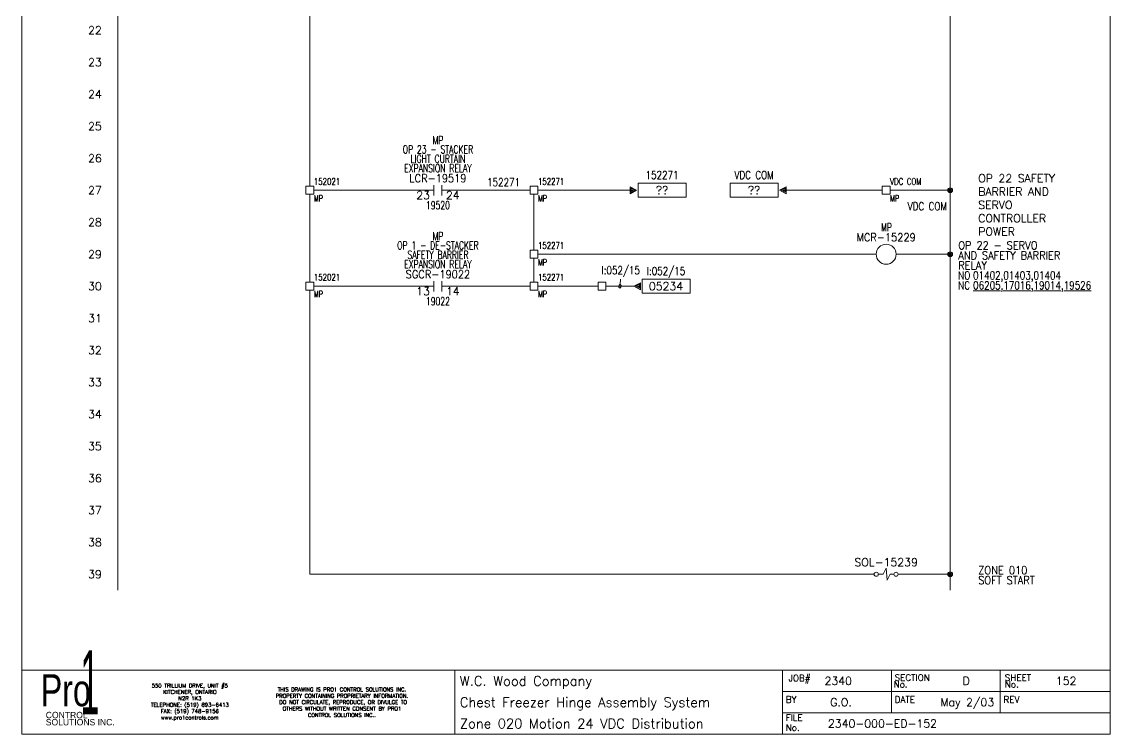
# Model space of a CAD drawing. Header units: inches. Extents: x 0 to 17, y 0 to 23.
# Drawn here: x 0 to 17, y 0 to 11.13 of the extents above; entities that cross this region are included whole.
import ezdxf
from ezdxf.enums import TextEntityAlignment as Align

# ---------------------------------------------------------------- set-up
doc = ezdxf.new("R2010")
doc.units = ezdxf.units.IN
doc.header["$MEASUREMENT"] = 0
doc.layers.get('0').update_dxf_attribs({"lineweight": 5})
for name, color, linetype, lineweight in [('BOARDER', 5, 'Continuous', 5), ('DESC', 1, 'Continuous', 5), ('DESCCHILD', 1, 'Continuous', 5), ('LOC', 252, 'Continuous', 5), ('MISC', 2, 'Continuous', 5), ('SYMS', 7, 'Continuous', 5), ('TAGS', 2, 'Continuous', 5), ('TERMS', 2, 'Continuous', 5), ('Title_Block_Info', 2, 'Continuous', 5), ('WIRENO', 1, 'Continuous', 5), ('WIRES', 7, 'Continuous', 5), ('XREF', 1, 'Continuous', 5), ('XREFCHILD', 1, 'Continuous', 5)]:
    doc.layers.add(name, color=color, linetype=linetype, lineweight=lineweight)
doc.layers.add('WIRENO_DEST', color=1, linetype='Continuous')
doc.styles.add('SIVAN', font='sivan.TTF', dxfattribs={"height": 1})
doc.styles.add('STACCO', font='STAC222N.TTF', dxfattribs={"height": 1})
doc.styles.get("Standard").update_dxf_attribs({"font": 'romans.shx'})
doc.styles.add('WD', font='romans.shx')

# ---------------------------------------------------------------- blocks, each defined once
blk = doc.blocks.new('TB_P')
at = {"color": 5}
blk.add_line((6.764, 0), (6.764, 1), dxfattribs=at)
at = {"color": 5, "linetype": 'Continuous'}
blk.add_line((15.283, 1), (15.283, 0.667), dxfattribs=at)
blk.add_lwpolyline([(0, 0), (17, 0), (17, 23), (0, 23)], close=True, dxfattribs=at)
at = {"layer": 'BOARDER', "linetype": 'Continuous'}
for p, q in [((0, 1), (17, 1)), ((0, 1), (0, 0)), ((11.882, 1), (11.882, 0.667)), ((11.882, 1), (11.882, 0)), ((11.882, 1), (11.882, 0)), ((11.882, 1), (11.882, 0)), ((13.583, 1), (13.583, 0.667)), ((11.882, 0.667), (17, 0.667)), ((13.583, 0.667), (13.583, 0.333)), ((15.283, 0.667), (15.283, 0.333)), ((11.882, 0.333), (17, 0.333))]:
    blk.add_line(p, q, dxfattribs=at)
at = {"color": 5, "char_height": 0.06, "attachment_point": 5, "style": 'WD'}
for s, insert, width in [('550 TRILLIUM DRIVE, UNIT #5\\PKITCHENER, ONTARIO\\PN2R 1K3\\PTELEPHONE: (519) 893-6413\\PFAX: (519) 748-9156\\Pwww.pro1controls.com', (2.625, 0.5), 1.804), ('THIS DRAWING IS PRO1 CONTROL SOLUTIONS INC. PROPERTY CONTAINING PROPRIETARY INFORMATION.  DO NOT CIRCULATE, REPRODUCE, OR DIVULGE TO OTHERS WITHOUT WRITTEN CONSENT BY PRO1 CONTROL SOLUTIONS INC..', (5, 0.5), 2.264)]:
    blk.add_mtext(s, dxfattribs=dict(at, insert=insert, width=width))
at = {"color": 2, "linetype": 'Continuous', "style": 'WD', "flags": 1}
for tag, p in [('REV1_NO', (1.734, 3.29)), ('REV1_BY', (7.303, 3.29)), ('REV1_DATE', (9.562, 3.29)), ('REV2_NO', (1.734, 3.04)), ('REV2_BY', (7.303, 3.04)), ('REV2_DATE', (9.562, 3.04)), ('REV3_NO', (1.734, 2.79)), ('REV3_BY', (7.303, 2.79)), ('REV3_DATE', (9.562, 2.79)), ('REV4_NO', (1.734, 2.54)), ('REV4_BY', (7.303, 2.54)), ('REV4_DATE', (9.562, 2.54)), ('REV5_NO', (1.734, 2.29)), ('REV5_BY', (7.303, 2.29)), ('REV5_DATE', (9.562, 2.29)), ('REV6_NO', (1.734, 2.04)), ('REV6_BY', (7.303, 2.04)), ('REV6_DATE', (9.562, 2.04)), ('REV7_NO', (1.734, 1.79)), ('REV7_BY', (7.303, 1.79)), ('REV7_DATE', (9.562, 1.79)), ('REV8_NO', (1.734, 1.54)), ('REV8_BY', (7.303, 1.54)), ('REV8_DATE', (9.562, 1.54)), ('REV9_NO', (1.734, 1.29)), ('REV9_BY', (7.303, 1.29)), ('REV9_DATE', (9.562, 1.29))]:
    blk.add_attdef(tag, text='', height=0.15, dxfattribs=at).set_placement(p, align=Align.MIDDLE_CENTER)
for tag, p in [('REV1_CHANGE', (2.292, 3.29)), ('REV2_CHANGE', (2.292, 3.04)), ('REV3_CHANGE', (2.292, 2.79)), ('REV4_CHANGE', (2.292, 2.54)), ('REV5_CHANGE', (2.292, 2.29)), ('REV6_CHANGE', (2.292, 2.04)), ('REV7_CHANGE', (2.292, 1.79)), ('REV8_CHANGE', (2.292, 1.54)), ('REV9_CHANGE', (2.292, 1.29))]:
    blk.add_attdef(tag, text='', height=0.15, dxfattribs=at).set_placement(p, align=Align.MIDDLE_LEFT)
at = {"layer": 'BOARDER', "lineweight": 0}
for s, height, style, width, p in [('1', 1, 'SIVAN', 0.4, (1.062, 0.812)), ('Pro', 0.5, 'STACCO', 0.75, (0.688, 0.688))]:
    blk.add_text(s, height=height, dxfattribs=dict(at, style=style, width=width)).set_placement(p, align=Align.MIDDLE_CENTER)
at = {"layer": 'BOARDER', "linetype": 'Continuous', "style": 'WD'}
for s, p in [('JOB#', (11.976, 0.827)), ('SECTION', (13.633, 0.835)), ('SHEET', (15.354, 0.834)), ('No.', (13.617, 0.729)), ('No.', (15.354, 0.729)), ('BY', (11.933, 0.493)), ('DATE', (13.634, 0.493)), ('REV', (15.334, 0.493)), ('FILE', (11.932, 0.21)), ('No.', (11.932, 0.052))]:
    blk.add_text(s, height=0.1, dxfattribs=at).set_placement(p)
at = {"layer": 'BOARDER', "lineweight": 0, "style": 'STACCO'}
for s, p in [('CONTROL', (0.375, 0.3)), ('SOLUTIONS INC.', (0.375, 0.188))]:
    blk.add_text(s, height=0.1, dxfattribs=at).set_placement(p, align=Align.MIDDLE_LEFT)
at = {"layer": 'Title_Block_Info', "ltscale": 0.1}
for tag, p in [('CUSTOMER', (6.842, 0.833)), ('JOB DESCRIPTION LINE', (6.842, 0.5)), ('DRAWING DESCRIPTION', (6.842, 0.167))]:
    blk.add_attdef(tag, text='', height=0.15, dxfattribs=at).set_placement(p, align=Align.MIDDLE_LEFT)
at = {"layer": 'Title_Block_Info', "ltscale": 0.1, "style": 'WD'}
for tag, p in [('JOB #', (12.752, 0.833)), ('SEC. NO.', (14.75, 0.833)), ('SHT. NO.', (16.312, 0.833)), ('NAME', (12.795, 0.5)), ('REV', (16.194, 0.5))]:
    blk.add_attdef(tag, text='', height=0.125, dxfattribs=at).set_placement(p, align=Align.MIDDLE_CENTER)
blk.add_attdef('DATE', text='', height=0.125, dxfattribs=at).set_placement((15.188, 0.5), align=Align.MIDDLE_RIGHT)
blk.add_attdef('FILE NUMBER', text='', height=0.125, dxfattribs=at).set_placement((12.591, 0.167), align=Align.MIDDLE_LEFT)
blk = doc.blocks.new('HCR21')
at = {"linetype": 'Continuous'}
for p, q in [((-0.062, 0.08), (-0.062, -0.08)), ((0.062, 0.08), (0.062, -0.08))]:
    blk.add_line(p, q, dxfattribs=at)
at = {"style": 'WD'}
for tag, width, p in [('DESC1', 0.7, (0, 0.576)), ('LOC', 0.7, (0, 0.719)), ('DESC2', 0.7, (0, 0.429)), ('DESC3', 0.7, (0, 0.281)), ('TAG2', 0.9, (0, 0.125)), ('XREF', 0.7, (0, -0.297)), ('INST', 0.7, (0, -0.438))]:
    blk.add_attdef(tag, text='', height=0.125, dxfattribs=dict(at, width=width)).set_placement(p, align=Align.CENTER)
for tag, p, flags in [('X4TERM01', (-0.062, 0), 1), ('X1TERM02', (0.062, 0), 1), ('FAMILY', (0.097, 0.053), 9), ('CONTACT', (0.097, 0.036), 1)]:
    blk.add_attdef(tag, p, '', height=0.01, dxfattribs=dict(at, flags=flags))
for tag, p in [('X2LINK', (0, 0.125)), ('X8LINK', (0, -0.125))]:
    blk.add_attdef(tag, p, '', height=0.01, dxfattribs=at)
at = {"linetype": 'Continuous', "style": 'WD', "flags": 8}
blk.add_attdef('TERM01', text='', height=0.125, dxfattribs=at).set_placement((-0.125, -0.016), align=Align.TOP_RIGHT)
blk.add_attdef('TERM02', text='', height=0.125, dxfattribs=at).set_placement((0.125, -0.016), align=Align.TOP_LEFT)
blk = doc.blocks.new('HT0W01')
for p, q in [((-0.062, 0.062), (0.062, 0.062)), ((-0.062, -0.062), (-0.062, 0.062)), ((0.062, 0.062), (0.062, -0.062)), ((0.062, -0.062), (-0.062, -0.062))]:
    blk.add_line(p, q)
at = {"linetype": 'Continuous', "style": 'WD'}
for tag, p, width, flags in [('WIRENO', (0.062, 0.087), 0.8, 8), ('TAGSTRIP', (0.05, -0.297), 0.9, 8), ('CAT', (0.213, -0.406), 0.8, 1)]:
    blk.add_attdef(tag, p, '', height=0.1, dxfattribs=dict(at, width=width, flags=flags))
at = {"style": 'WD', "width": 0.7}
for tag, p in [('INST', (0.062, 0.214)), ('LOC', (0.062, -0.178))]:
    blk.add_attdef(tag, p, '', height=0.1, dxfattribs=at)
at = {"style": 'WD', "flags": 1}
for tag, p, height in [('X4TERM01', (-0.062, 0), 0.01), ('X4TERMDESC01', (-0.055, -0.023), 0.025), ('X2TERMDESC01', (-0.006, 0.029), 0.025), ('X2TERM01', (0, 0.062), 0.01), ('X1TERMDESC01', (0.039, 0.007), 0.025), ('X1TERM01', (0.062, 0), 0.01), ('X8TERM01', (0, -0.062), 0.01), ('X8TERMDESC01', (0, -0.054), 0.025)]:
    blk.add_attdef(tag, p, '', height=height, dxfattribs=at)
at = {"linetype": 'Continuous', "style": 'WD', "width": 0.8, "flags": 1}
blk.add_attdef('MFG', text='', height=0.1, dxfattribs=at).set_placement((0.088, -0.406), align=Align.RIGHT)
at = {"style": 'WD', "width": 0.7, "flags": 1}
blk.add_attdef('ASSYCODE', (0.062, -0.281), '', height=0.01, dxfattribs=at)
blk = doc.blocks.new('HA2S3')
for p, q in [((-0.125, 0.109), (-0.875, 0.109)), ((-0.875, 0.109), (-0.875, -0.109)), ((-0.125, 0.109), (-0.125, -0.109)), ((0, 0.055), (-0.102, 0)), ((-0.102, 0), (0, -0.055)), ((-0.078, 0), (-0.016, 0.031)), ((-0.016, -0.031), (-0.078, 0)), ((-0.047, 0), (-0.031, 0.008)), ((-0.031, -0.008), (-0.047, 0)), ((-0.031, 0.008), (-0.031, -0.008)), ((-0.016, 0.031), (-0.016, -0.031)), ((0, -0.055), (0, 0.055)), ((-0.875, -0.109), (-0.125, -0.109))]:
    blk.add_line(p, q)
at = {"style": 'WD', "width": 0.8, "flags": 8}
for tag, p in [('DESC1', (-0.5, 0.487)), ('WIRENO', (-0.5, 0.3))]:
    blk.add_attdef(tag, text='', height=0.125, dxfattribs=at).set_placement(p, align=Align.TOP_CENTER)
at = {"style": 'WD'}
blk.add_attdef('XREF', text='', height=0.125, dxfattribs=at).set_placement((-0.5, -0.062), align=Align.CENTER)
at = {"style": 'WD', "flags": 1}
for tag, p in [('SIGCODE', (-0.099, 0.066)), ('X1TERM01', (0, 0))]:
    blk.add_attdef(tag, p, '', height=0.01, dxfattribs=at)
blk = doc.blocks.new('WDDOT')
for radius in [0.0375, 0.0234, 0.0116]:
    blk.add_circle((0, 0), radius)
blk = doc.blocks.new('VT0W01')
for p, q in [((-0.062, 0.062), (0.062, 0.062)), ((-0.062, -0.062), (-0.062, 0.062)), ((0.062, 0.062), (0.062, -0.062)), ((0.062, -0.062), (-0.062, -0.062))]:
    blk.add_line(p, q)
at = {"linetype": 'Continuous', "style": 'WD'}
for tag, p, width, flags in [('WIRENO', (0.062, 0.091), 0.8, 8), ('TAGSTRIP', (0.05, -0.282), 0.9, 8), ('CAT', (0.213, -0.406), 0.8, 1)]:
    blk.add_attdef(tag, p, '', height=0.1, dxfattribs=dict(at, width=width, flags=flags))
at = {"style": 'WD', "width": 0.7}
for tag, p in [('INST', (0.062, 0.208)), ('LOC', (0.062, -0.173))]:
    blk.add_attdef(tag, p, '', height=0.1, dxfattribs=at)
at = {"style": 'WD', "flags": 1}
for tag, p, height in [('X4TERM01', (-0.062, 0), 0.01), ('X4TERMDESC01', (-0.055, -0.023), 0.025), ('X2TERMDESC01', (-0.006, 0.029), 0.025), ('X2TERM01', (0, 0.062), 0.01), ('X1TERMDESC01', (0.039, -0.003), 0.025), ('X1TERM01', (0.062, 0), 0.01), ('X8TERM01', (0, -0.062), 0.01), ('X8TERMDESC01', (0, -0.054), 0.025)]:
    blk.add_attdef(tag, p, '', height=height, dxfattribs=at)
at = {"linetype": 'Continuous', "style": 'WD', "width": 0.8, "flags": 1}
blk.add_attdef('MFG', text='', height=0.1, dxfattribs=at).set_placement((0.088, -0.406), align=Align.RIGHT)
at = {"style": 'WD', "width": 0.7, "flags": 1}
blk.add_attdef('ASSYCODE', (0.062, -0.281), '', height=0.01, dxfattribs=at)
blk = doc.blocks.new('HMS1')
blk.add_circle((0, 0), 0.156)
at = {"style": 'WD'}
for tag, width, p in [('INST', 0.7, (0.006, 0.528)), ('LOC', 0.7, (0.006, 0.359)), ('TAG1', 0.9, (0, 0.202))]:
    blk.add_attdef(tag, text='', height=0.125, dxfattribs=dict(at, width=width)).set_placement(p, align=Align.CENTER)
for tag, p in [('X2LINK', (0, 0.5)), ('X8LINK', (0, -0.156))]:
    blk.add_attdef(tag, p, '', height=0.01, dxfattribs=at)
at = {"style": 'WD', "flags": 9}
blk.add_attdef('FAMILY', text='', height=0.01, dxfattribs=at).set_placement((-0.005, 0.17), align=Align.CENTER)
at = {"style": 'WD'}
for tag, p, width in [('DESC1', (1.126, 0.076), 0.9), ('DESC2', (1.126, -0.081), 0.9), ('DESC3', (1.126, -0.237), 0.9), ('XREFNO', (1.359, -0.393), 0.8), ('XREFNC', (1.359, -0.549), 0.8)]:
    blk.add_attdef(tag, p, '', height=0.125, dxfattribs=dict(at, width=width))
at = {"style": 'WD', "flags": 1}
for tag, p in [('X4TERM01', (-0.156, 0)), ('X1TERM02', (0.156, 0))]:
    blk.add_attdef(tag, p, '', height=0.01, dxfattribs=at)
at = {"linetype": 'Continuous', "style": 'WD', "flags": 9}
blk.add_attdef('ASSYCODE', text='', height=0.01, dxfattribs=at).set_placement((0, 0.113), align=Align.CENTER)
at = {"linetype": 'Continuous', "style": 'WD', "flags": 1}
for tag, p in [('MFG', (0, 0.14)), ('CAT', (0, 0.159))]:
    blk.add_attdef(tag, text='', height=0.01, dxfattribs=at).set_placement(p, align=Align.MIDDLE)
at = {"linetype": 'Continuous', "style": 'WD'}
blk.add_attdef('TERM01', text='', height=0.125, dxfattribs=at).set_placement((-0.2, -0.035), align=Align.TOP_RIGHT)
blk.add_attdef('TERM02', text='', height=0.125, dxfattribs=at).set_placement((0.2, -0.035), align=Align.TOP_LEFT)
at = {"style": 'WD', "width": 0.8, "flags": 8}
for tag, p in [('NO', (1.126, -0.393)), ('NC', (1.126, -0.549))]:
    blk.add_attdef(tag, p, '', height=0.125, dxfattribs=at)
blk = doc.blocks.new('HA2D1')
for p, q in [((0, 0), (0.102, 0.055)), ((0.102, -0.055), (0, 0)), ((0.086, 0.031), (0.023, 0)), ((0.023, 0), (0.086, -0.031)), ((0.07, 0.008), (0.055, 0)), ((0.055, 0), (0.07, -0.008)), ((0.07, -0.008), (0.07, 0.008)), ((0.086, -0.031), (0.086, 0.031)), ((0.102, 0.055), (0.102, -0.055)), ((0.125, 0.109), (0.125, -0.109)), ((0.875, 0.109), (0.125, 0.109)), ((0.875, -0.109), (0.875, 0.109)), ((0.125, -0.109), (0.875, -0.109))]:
    blk.add_line(p, q)
at = {"style": 'WD', "width": 0.8, "flags": 8}
for tag, p in [('WIRENO', (0.5, 0.3)), ('DESC1', (0.5, -0.169))]:
    blk.add_attdef(tag, text='', height=0.125, dxfattribs=at).set_placement(p, align=Align.TOP_CENTER)
at = {"style": 'WD', "flags": 1}
for tag, p in [('X4TERM01', (0, 0)), ('SIGCODE', (0.026, 0.066))]:
    blk.add_attdef(tag, p, '', height=0.01, dxfattribs=at)
at = {"style": 'WD'}
blk.add_attdef('XREF', text='', height=0.125, dxfattribs=at).set_placement((0.5, -0.063), align=Align.CENTER)
blk = doc.blocks.new('WD_WNH')
at = {"linetype": 'Continuous', "style": 'WD', "width": 0.8}
blk.add_attdef('WIRENO', text='', height=0.125, dxfattribs=at).set_placement((0, 0.0625), align=Align.CENTER)
blk = doc.blocks.new('HT1001')
for p, q in [((-0.062, 0.062), (0.062, 0.062)), ((-0.062, -0.062), (-0.062, 0.062)), ((0.062, 0.062), (0.062, -0.062)), ((0.062, -0.062), (-0.062, -0.062))]:
    blk.add_line(p, q)
at = {"style": 'WD', "width": 0.7}
for tag, p in [('INST', (0.062, 0.42)), ('LOC', (0.062, 0.25))]:
    blk.add_attdef(tag, p, '', height=0.125, dxfattribs=at)
at = {"linetype": 'Continuous', "style": 'WD'}
for tag, p, height, width, flags in [('TERM01', (0.062, 0.094), 0.125, 0.8, 8), ('TAGSTRIP', (0.05, -0.229), 0.125, 0.9, 8), ('CAT', (0.213, -0.406), 0.109, 0.8, 1)]:
    blk.add_attdef(tag, p, '', height=height, dxfattribs=dict(at, width=width, flags=flags))
at = {"style": 'WD', "flags": 1}
for tag, p, height in [('X4TERM01', (-0.062, 0), 0.01), ('X4TERMDESC01', (-0.055, -0.023), 0.025), ('X2TERMDESC01', (-0.006, 0.029), 0.025), ('X2TERM01', (0, 0.062), 0.01), ('X1TERMDESC01', (0.039, 0.007), 0.025), ('X1TERM01', (0.062, 0), 0.01), ('X8TERM01', (0, -0.062), 0.01), ('X8TERMDESC01', (0, -0.054), 0.025)]:
    blk.add_attdef(tag, p, '', height=height, dxfattribs=at)
at = {"linetype": 'Continuous', "style": 'WD', "width": 0.8, "flags": 1}
blk.add_attdef('MFG', text='', height=0.109, dxfattribs=at).set_placement((0.088, -0.406), align=Align.RIGHT)
at = {"style": 'WD', "width": 0.7, "flags": 1}
blk.add_attdef('ASSYCODE', (0.062, -0.281), '', height=0.01, dxfattribs=at)
blk = doc.blocks.new('HSV1')
for p, q in [((-0.123, 0), (-0.047, 0)), ((-0.047, 0), (0, 0.094)), ((0, 0.094), (0.016, -0.094)), ((0.016, -0.094), (0.062, 0)), ((0.062, 0), (0.123, 0))]:
    blk.add_line(p, q)
for centre in [(-0.155, 0), (0.155, 0)]:
    blk.add_circle(centre, 0.0322)
at = {"style": 'WD', "width": 0.7}
for tag, p in [('INST', (0, 0.451)), ('LOC', (0, 0.281))]:
    blk.add_attdef(tag, text='', height=0.125, dxfattribs=at).set_placement(p, align=Align.CENTER)
at = {"style": 'WD'}
blk.add_attdef('TAG1', text='', height=0.125, dxfattribs=at).set_placement((0, 0.125), align=Align.CENTER)
for tag, p in [('X2LINK', (0.016, 0.251)), ('X8LINK', (0.016, -0.094))]:
    blk.add_attdef(tag, p, '', height=0.01, dxfattribs=at)
for tag, p, flags in [('X4TERM01', (-0.188, 0), 1), ('FAMILY', (0.129, 0.108), 9), ('X1TERM02', (0.188, 0), 1)]:
    blk.add_attdef(tag, p, '', height=0.01, dxfattribs=dict(at, flags=flags))
at = {"linetype": 'Continuous', "style": 'WD', "flags": 9}
for tag, p in [('ASSYCODE', (0.156, 0.047)), ('MFG', (0.156, 0.067)), ('CAT', (0.156, 0.087))]:
    blk.add_attdef(tag, text='', height=0.01, dxfattribs=at).set_placement(p, align=Align.CENTER)
at = {"style": 'WD'}
for tag, p, width in [('DESC1', (1.438, 0), 0.9), ('DESC2', (1.438, -0.156), 0.9), ('DESC3', (1.438, -0.313), 0.9), ('WDTAGALT', (1.446, -0.629), 0.8), ('XREF', (1.446, -0.473), 0.8)]:
    blk.add_attdef(tag, p, '', height=0.125, dxfattribs=dict(at, width=width))
at = {"linetype": 'Continuous', "style": 'WD', "flags": 8}
blk.add_attdef('TERM01', text='', height=0.125, dxfattribs=at).set_placement((-0.25, -0.031), align=Align.TOP_RIGHT)
blk.add_attdef('TERM02', text='', height=0.125, dxfattribs=at).set_placement((0.25, -0.031), align=Align.TOP_LEFT)
blk = doc.blocks.new('HA2S1')
for p, q in [((0, -0.055), (0, 0.055)), ((0, 0.055), (0.102, 0)), ((0.102, 0), (0, -0.055)), ((0.078, 0), (0.016, 0.031)), ((0.016, 0.031), (0.016, -0.031)), ((0.016, -0.031), (0.078, 0)), ((0.047, 0), (0.031, 0.008)), ((0.031, 0.008), (0.031, -0.008)), ((0.031, -0.008), (0.047, 0)), ((0.125, 0.109), (0.125, -0.109)), ((0.875, 0.109), (0.125, 0.109)), ((0.875, -0.109), (0.875, 0.109)), ((0.125, -0.109), (0.875, -0.109))]:
    blk.add_line(p, q)
at = {"style": 'WD', "width": 0.8, "flags": 8}
for tag, p in [('WIRENO', (0.5, 0.3)), ('DESC1', (0.5, -0.169))]:
    blk.add_attdef(tag, text='', height=0.125, dxfattribs=at).set_placement(p, align=Align.TOP_CENTER)
at = {"style": 'WD', "flags": 1}
for tag, p in [('X4TERM01', (0, 0)), ('SIGCODE', (0.026, 0.066))]:
    blk.add_attdef(tag, p, '', height=0.01, dxfattribs=at)
at = {"style": 'WD'}
blk.add_attdef('XREF', text='', height=0.125, dxfattribs=at).set_placement((0.5, -0.063), align=Align.CENTER)
blk = doc.blocks.new('WD_WNV')
at = {"linetype": 'Continuous', "style": 'WD', "width": 0.8}
blk.add_attdef('WIRENO', text='', height=0.125, dxfattribs=at).set_placement((-0.05, 0), align=Align.MIDDLE_RIGHT)

msp = doc.modelspace()

# ---------------------------------------------------------------- linework, layer by layer
at = {"layer": 'WIRENO'}
msp.add_lwpolyline([(9.352, 7.108), (9.346, 7.031), (9.329, 7.017), (9.327, 6.986), (9.341, 6.969), (9.358, 6.984), (9.36, 7.014), (9.353, 7.023)], dxfattribs=at)
at = {"layer": 'WIRES'}
for p, q in [((14.5, 22.25), (14.5, 2.25)), ((1.5, 20.938), (1.5, 2.25)), ((4.5, 11.438), (4.5, 8.562)), ((4.5, 7.062), (4.5, 8.438)), ((4.562, 8.5), (6.438, 8.5)), ((6.562, 8.5), (7.938, 8.5)), ((8, 7.562), (8, 8.438)), ((8.062, 8.5), (9.5, 8.5)), ((13.438, 8.5), (11.938, 8.5)), ((13.562, 8.5), (14.5, 8.5)), ((8.062, 7.5), (13.344, 7.5)), ((13.656, 7.5), (14.5, 7.5)), ((8, 7.062), (8, 7.438)), ((6.438, 7), (4.562, 7)), ((6.562, 7), (7.938, 7)), ((8.062, 7), (9, 7)), ((9.125, 7), (9.562, 7)), ((4.5, 6.938), (4.5, 2.5)), ((4.5, 2.5), (13.312, 2.5)), ((13.688, 2.5), (14.5, 2.5))]:
    msp.add_line(p, q, dxfattribs=at)

# ---------------------------------------------------------------- block references
ref = msp.add_blockref('TB_P', (0, 0))
ref.add_attrib('CUSTOMER', 'W.C. Wood Company', dxfattribs={"layer": 'MISC', "ltscale": 0.1, "height": 0.15}).set_placement((6.842, 0.833), align=Align.MIDDLE_LEFT)
ref.add_attrib('JOB DESCRIPTION LINE', 'Chest Freezer Hinge Assembly System', dxfattribs={"layer": 'MISC', "ltscale": 0.1, "height": 0.15}).set_placement((6.842, 0.5), align=Align.MIDDLE_LEFT)
ref.add_attrib('DRAWING DESCRIPTION', 'Zone 020 Motion 24 VDC Distribution', dxfattribs={"layer": 'MISC', "ltscale": 0.1, "height": 0.15}).set_placement((6.842, 0.167), align=Align.MIDDLE_LEFT)
ref.add_attrib('JOB #', '2340', dxfattribs={"layer": 'MISC', "ltscale": 0.1, "height": 0.125, "style": 'WD'}).set_placement((12.752, 0.833), align=Align.MIDDLE_CENTER)
ref.add_attrib('SEC. NO.', 'D', dxfattribs={"layer": 'MISC', "ltscale": 0.1, "height": 0.125, "style": 'WD'}).set_placement((14.75, 0.833), align=Align.MIDDLE_CENTER)
ref.add_attrib('SHT. NO.', '152', dxfattribs={"layer": 'MISC', "ltscale": 0.1, "height": 0.125, "style": 'WD'}).set_placement((16.312, 0.833), align=Align.MIDDLE_CENTER)
ref.add_attrib('FILE NUMBER', '2340-000-ED-152', dxfattribs={"layer": 'MISC', "ltscale": 0.1, "height": 0.125, "style": 'WD'}).set_placement((12.591, 0.167), align=Align.MIDDLE_LEFT)
ref.add_attrib('NAME', 'G.O.', dxfattribs={"layer": 'MISC', "ltscale": 0.1, "height": 0.125, "style": 'WD'}).set_placement((12.795, 0.5), align=Align.MIDDLE_CENTER)
ref.add_attrib('DATE', 'May 2/03', dxfattribs={"layer": 'MISC', "ltscale": 0.1, "height": 0.125, "style": 'WD'}).set_placement((15.188, 0.5), align=Align.MIDDLE_RIGHT)
at = {"layer": 'SYMS'}
ref = msp.add_blockref('HCR21', (6.5, 8.5), dxfattribs=at)
ref.add_attrib('TAG2', 'LCR-19519', dxfattribs={"layer": 'TAGS', "height": 0.125, "style": 'WD', "width": 0.9}).set_placement((6.5, 8.625), align=Align.CENTER)
ref.add_attrib('DESC1', 'OP 23 - STACKER', dxfattribs={"layer": 'DESCCHILD', "height": 0.125, "style": 'WD', "width": 0.7}).set_placement((6.5, 9.076), align=Align.CENTER)
ref.add_attrib('DESC2', 'LIGHT CURTAIN', dxfattribs={"layer": 'DESCCHILD', "height": 0.125, "style": 'WD', "width": 0.7}).set_placement((6.5, 8.929), align=Align.CENTER)
ref.add_attrib('XREF', '19520', dxfattribs={"layer": 'XREFCHILD', "height": 0.125, "style": 'WD', "width": 0.7}).set_placement((6.5, 8.203), align=Align.CENTER)
ref.add_attrib('TERM01', '23', dxfattribs={"layer": 'TERMS', "linetype": 'Continuous', "height": 0.125, "style": 'WD', "flags": 8}).set_placement((6.375, 8.484), align=Align.TOP_RIGHT)
ref.add_attrib('TERM02', '24', dxfattribs={"layer": 'TERMS', "linetype": 'Continuous', "height": 0.125, "style": 'WD', "flags": 8}).set_placement((6.625, 8.484), align=Align.TOP_LEFT)
ref.add_attrib('LOC', 'MP', dxfattribs={"layer": 'LOC', "height": 0.125, "style": 'WD', "width": 0.7}).set_placement((6.5, 9.219), align=Align.CENTER)
ref.add_attrib('DESC3', 'EXPANSION RELAY', dxfattribs={"layer": 'DESCCHILD', "height": 0.125, "style": 'WD', "width": 0.7}).set_placement((6.5, 8.781), align=Align.CENTER)
ref = msp.add_blockref('HT0W01', (4.5, 8.5), dxfattribs=at)
ref.add_attrib('WIRENO', '152021', (4.562, 8.587), dxfattribs={"layer": 'WIRENO', "linetype": 'Continuous', "height": 0.1, "style": 'WD', "width": 0.8, "flags": 8})
ref.add_attrib('LOC', 'MP', (4.562, 8.322), dxfattribs={"layer": 'LOC', "height": 0.1, "style": 'WD', "width": 0.7})
ref = msp.add_blockref('HT0W01', (8, 8.5), dxfattribs=at)
ref.add_attrib('WIRENO', '152271', (8.062, 8.587), dxfattribs={"layer": 'WIRENO', "linetype": 'Continuous', "height": 0.1, "style": 'WD', "width": 0.8, "flags": 8})
ref.add_attrib('LOC', 'MP', (8.062, 8.322), dxfattribs={"layer": 'LOC', "height": 0.1, "style": 'WD', "width": 0.7})
ref = msp.add_blockref('HA2S1', (9.5, 8.5), dxfattribs=at)
ref.add_attrib('XREF', '??', dxfattribs={"layer": 'XREF', "height": 0.125, "style": 'WD'}).set_placement((10, 8.438), align=Align.CENTER)
ref.add_attrib('WIRENO', '152271', dxfattribs={"layer": 'WIRENO', "height": 0.125, "style": 'WD', "width": 0.8, "flags": 8}).set_placement((10, 8.8), align=Align.TOP_CENTER)
ref = msp.add_blockref('HA2S3', (11.938, 8.5), dxfattribs=at)
ref.add_attrib('XREF', '??', dxfattribs={"layer": 'XREF', "height": 0.125, "style": 'WD'}).set_placement((11.438, 8.438), align=Align.CENTER)
ref.add_attrib('WIRENO', 'VDC COM', dxfattribs={"layer": 'WIRENO', "height": 0.125, "style": 'WD', "width": 0.8, "flags": 8}).set_placement((11.438, 8.8), align=Align.TOP_CENTER)
ref = msp.add_blockref('HT0W01', (13.5, 8.5), dxfattribs=at)
ref.add_attrib('WIRENO', 'VDC COM', (13.562, 8.587), dxfattribs={"layer": 'WIRENO', "linetype": 'Continuous', "height": 0.1, "style": 'WD', "width": 0.8, "flags": 8})
ref.add_attrib('LOC', 'MP', (13.562, 8.322), dxfattribs={"layer": 'LOC', "height": 0.1, "style": 'WD', "width": 0.7})
for name, p in [('WDDOT', (14.5, 8.5)), ('WDDOT', (14.5, 7.5)), ('HT1001', (9.062, 7)), ('WDDOT', (14.5, 2.5))]:
    msp.add_blockref(name, p, dxfattribs=at)
ref = msp.add_blockref('HCR21', (6.5, 7), dxfattribs=at)
ref.add_attrib('TAG2', 'SGCR-19022', dxfattribs={"layer": 'TAGS', "height": 0.125, "style": 'WD', "width": 0.9}).set_placement((6.5, 7.125), align=Align.CENTER)
ref.add_attrib('DESC1', 'OP 1 - DE-STACKER', dxfattribs={"layer": 'DESCCHILD', "height": 0.125, "style": 'WD', "width": 0.7}).set_placement((6.5, 7.576), align=Align.CENTER)
ref.add_attrib('DESC2', 'SAFETY BARRIER', dxfattribs={"layer": 'DESCCHILD', "height": 0.125, "style": 'WD', "width": 0.7}).set_placement((6.5, 7.429), align=Align.CENTER)
ref.add_attrib('XREF', '19022', dxfattribs={"layer": 'XREFCHILD', "height": 0.125, "style": 'WD', "width": 0.7}).set_placement((6.5, 6.703), align=Align.CENTER)
ref.add_attrib('TERM01', '13', dxfattribs={"layer": 'TERMS', "linetype": 'Continuous', "height": 0.125, "style": 'WD', "flags": 8}).set_placement((6.375, 6.984), align=Align.TOP_RIGHT)
ref.add_attrib('TERM02', '14', dxfattribs={"layer": 'TERMS', "linetype": 'Continuous', "height": 0.125, "style": 'WD', "flags": 8}).set_placement((6.625, 6.984), align=Align.TOP_LEFT)
ref.add_attrib('LOC', 'MP', dxfattribs={"layer": 'LOC', "height": 0.125, "style": 'WD', "width": 0.7}).set_placement((6.5, 7.719), align=Align.CENTER)
ref.add_attrib('DESC3', 'EXPANSION RELAY', dxfattribs={"layer": 'DESCCHILD', "height": 0.125, "style": 'WD', "width": 0.7}).set_placement((6.5, 7.281), align=Align.CENTER)
ref = msp.add_blockref('HMS1', (13.5, 7.5), dxfattribs=at)
ref.add_attrib('TAG1', 'MCR-15229', dxfattribs={"layer": 'TAGS', "height": 0.125, "style": 'WD', "width": 0.9}).set_placement((13.5, 7.702), align=Align.CENTER)
ref.add_attrib('DESC1', 'OP 22 - SERVO', (14.626, 7.576), dxfattribs={"layer": 'DESC', "height": 0.125, "style": 'WD', "width": 0.9})
ref.add_attrib('DESC2', 'AND SAFETY BARRIER', (14.626, 7.419), dxfattribs={"layer": 'DESC', "height": 0.125, "style": 'WD', "width": 0.9})
ref.add_attrib('XREFNO', '01402,01403,01404', (14.859, 7.107), dxfattribs={"layer": 'XREF', "height": 0.125, "style": 'WD', "width": 0.8})
ref.add_attrib('XREFNC', '%%u06205%%u,%%u17016%%u,%%u19014%%u,%%u19526%%u', (14.859, 6.951), dxfattribs={"layer": 'XREF', "height": 0.125, "style": 'WD', "width": 0.8})
ref.add_attrib('NO', 'NO', (14.626, 7.107), dxfattribs={"layer": 'MISC', "height": 0.125, "style": 'WD', "width": 0.8, "flags": 8})
ref.add_attrib('NC', 'NC', (14.626, 6.951), dxfattribs={"layer": 'MISC', "height": 0.125, "style": 'WD', "width": 0.8, "flags": 8})
ref.add_attrib('LOC', 'MP', dxfattribs={"layer": 'LOC', "height": 0.125, "style": 'WD', "width": 0.7}).set_placement((13.506, 7.859), align=Align.CENTER)
ref.add_attrib('DESC3', 'RELAY', (14.626, 7.263), dxfattribs={"layer": 'DESC', "height": 0.125, "style": 'WD', "width": 0.9})
ref = msp.add_blockref('HT0W01', (8, 7.5), dxfattribs=at)
ref.add_attrib('WIRENO', '152271', (8.062, 7.587), dxfattribs={"layer": 'WIRENO', "linetype": 'Continuous', "height": 0.1, "style": 'WD', "width": 0.8, "flags": 8})
ref.add_attrib('LOC', 'MP', (8.062, 7.322), dxfattribs={"layer": 'LOC', "height": 0.1, "style": 'WD', "width": 0.7})
ref = msp.add_blockref('HA2D1', (9.562, 7), dxfattribs=at)
ref.add_attrib('XREF', '05234', dxfattribs={"layer": 'XREF', "height": 0.125, "style": 'WD'}).set_placement((10.062, 6.938), align=Align.CENTER)
ref.add_attrib('WIRENO', 'I:052/15', dxfattribs={"layer": 'WIRENO_DEST', "height": 0.125, "style": 'WD', "width": 0.8, "flags": 8}).set_placement((10.062, 7.3), align=Align.TOP_CENTER)
ref = msp.add_blockref('VT0W01', (4.5, 7), dxfattribs=at)
ref.add_attrib('WIRENO', '152021', (4.562, 7.091), dxfattribs={"layer": 'WIRENO', "linetype": 'Continuous', "height": 0.1, "style": 'WD', "width": 0.8, "flags": 8})
ref.add_attrib('LOC', 'MP', (4.562, 6.827), dxfattribs={"layer": 'LOC', "height": 0.1, "style": 'WD', "width": 0.7})
ref = msp.add_blockref('VT0W01', (8, 7), dxfattribs=at)
ref.add_attrib('WIRENO', '152271', (8.062, 7.091), dxfattribs={"layer": 'WIRENO', "linetype": 'Continuous', "height": 0.1, "style": 'WD', "width": 0.8, "flags": 8})
ref.add_attrib('LOC', 'MP', (8.062, 6.827), dxfattribs={"layer": 'LOC', "height": 0.1, "style": 'WD', "width": 0.7})
ref = msp.add_blockref('HSV1', (13.5, 2.5), dxfattribs=at)
ref.add_attrib('DESC1', 'ZONE 010', (14.938, 2.5), dxfattribs={"layer": 'DESC', "height": 0.125, "style": 'WD', "width": 0.9})
ref.add_attrib('DESC2', 'SOFT START', (14.938, 2.344), dxfattribs={"layer": 'DESC', "height": 0.125, "style": 'WD', "width": 0.9})
ref.add_attrib('TAG1', 'SOL-15239', dxfattribs={"layer": 'TAGS', "height": 0.125, "style": 'WD'}).set_placement((13.5, 2.625), align=Align.CENTER)
at = {"layer": 'WIRENO'}
ref = msp.add_blockref('WD_WNH', (7.525, 8.5), dxfattribs=at)
ref.add_attrib('WIRENO', '152271', dxfattribs={"linetype": 'Continuous', "height": 0.125, "style": 'WD', "width": 0.8}).set_placement((7.525, 8.562), align=Align.CENTER)
ref = msp.add_blockref('WD_WNV', (14.5, 8.25), dxfattribs=at)
ref.add_attrib('WIRENO', 'VDC COM', dxfattribs={"linetype": 'Continuous', "height": 0.125, "style": 'WD', "width": 0.8}).set_placement((14.45, 8.25), align=Align.MIDDLE_RIGHT)
ref = msp.add_blockref('WD_WNH', (9.344, 7), dxfattribs=at)
ref.add_attrib('WIRENO', 'I:052/15', dxfattribs={"linetype": 'Continuous', "height": 0.125, "style": 'WD', "width": 0.8}).set_placement((9.355, 7.187), align=Align.CENTER)

# ---------------------------------------------------------------- texts
at = {"layer": 'SYMS', "color": 2, "style": 'WD'}
for s, p in [('22', (1.25, 11)), ('23', (1.25, 10.5)), ('24', (1.25, 10)), ('25', (1.25, 9.5)), ('26', (1.25, 9)), ('27', (1.25, 8.5)), ('28', (1.25, 8)), ('29', (1.25, 7.5)), ('30', (1.25, 7)), ('31', (1.25, 6.5)), ('32', (1.25, 6)), ('33', (1.25, 5.5)), ('34', (1.25, 5)), ('35', (1.25, 4.5)), ('36', (1.25, 4)), ('37', (1.25, 3.5)), ('38', (1.25, 3)), ('39', (1.25, 2.5))]:
    msp.add_text(s, height=0.125, dxfattribs=at).set_placement(p, align=Align.MIDDLE_RIGHT)
at = {"layer": 'SYMS', "insert": (14.938, 8.75), "char_height": 0.125, "width": 1.813, "attachment_point": 1}
msp.add_mtext('OP 22 SAFETY BARRIER AND SERVO CONTROLLER\\PPOWER', dxfattribs=at)

doc.saveas('drawing.dxf')
